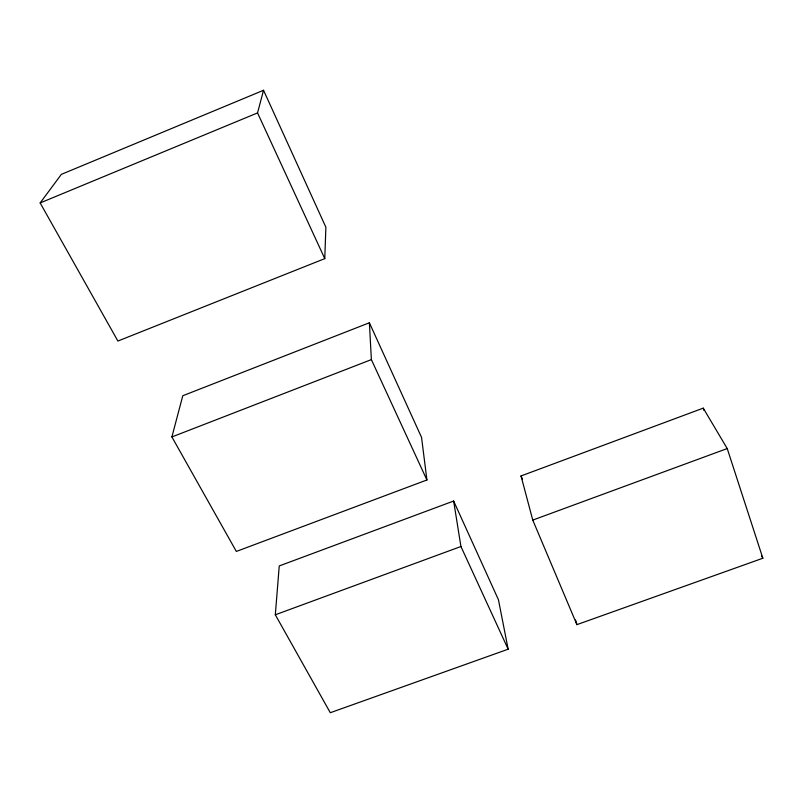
<?xml version="1.0" encoding="UTF-8"?>
<svg xmlns="http://www.w3.org/2000/svg" width="803" height="803" viewBox="0 0 803 803"><rect width="100%" height="100%" fill="white"/><g stroke="black" fill="none" stroke-linecap="round" stroke-linejoin="round"><path stroke-width="1.2" d="M324.773 258.626L325.877 227.219L263.535 90.277L61.359 174.361L40.15 202.938L117.9 341.044L324.773 258.626L257.542 112.912L263.535 90.277M275.319 614.787L279.243 565.934L453.645 501.032L498.442 599.751L508.158 649.195L330.294 712.723L275.319 614.787L460.932 546.512L453.645 501.032M171.892 436.942L182.783 395.738L369.38 322.776L421.545 437.364L426.915 479.983L236.343 551.44L171.892 436.942L371.377 359.614L369.38 322.776M40.15 202.938L257.542 112.912M521.037 475.948L703.237 408.145L727.227 448.556L762.85 558.236L576.905 624.644L532.76 520.093L521.037 475.948L522.492 479.411M532.76 520.093L727.227 448.556M761.656 556.088L762.85 558.236M371.377 359.614L426.915 479.983M460.932 546.512L508.158 649.195M703.237 408.145L704.02 410.504M575.57 619.936L576.905 624.644"/></g></svg>
